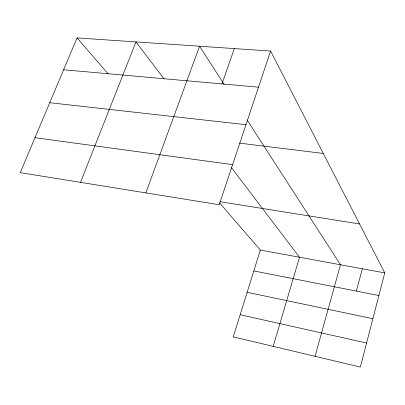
<?xml version="1.0" encoding="UTF-8"?>
<svg xmlns="http://www.w3.org/2000/svg" width="405" height="405" viewBox="0 0 405 405"><rect width="100%" height="100%" fill="white"/><g stroke="black" fill="none" stroke-linecap="round" stroke-linejoin="round"><path stroke-width="0.61" d="M270.591 51.05L219.206 204.727L20.25 172.641L77.061 37.913L270.591 51.05L384.75 272.894L360.349 367.087L233.265 336.874L260.324 250.042L219.561 202.854M356.354 291.094L362.348 268.778M315.06 356.319L340.478 264.764L247.101 119.956M273.198 346.366L299.492 257.236L231.503 167.71M221.945 83.911L234.333 48.59M145.84 192.896L199.559 46.231L224.147 84.356M80.494 182.356L135.969 41.912L164.126 78.985M63.631 69.766L258.511 87.176M49.729 102.728L245.967 124.694M239.542 143.127L323.281 153.444M34.987 137.69L232.612 164.638M220.214 201.751L359.569 223.96M260.324 250.042L384.75 272.894M253.814 270.94L378.888 295.523M247.151 292.319L372.883 318.7M240.165 314.731L366.581 343.025M77.061 37.913L108.226 73.983"/></g></svg>
